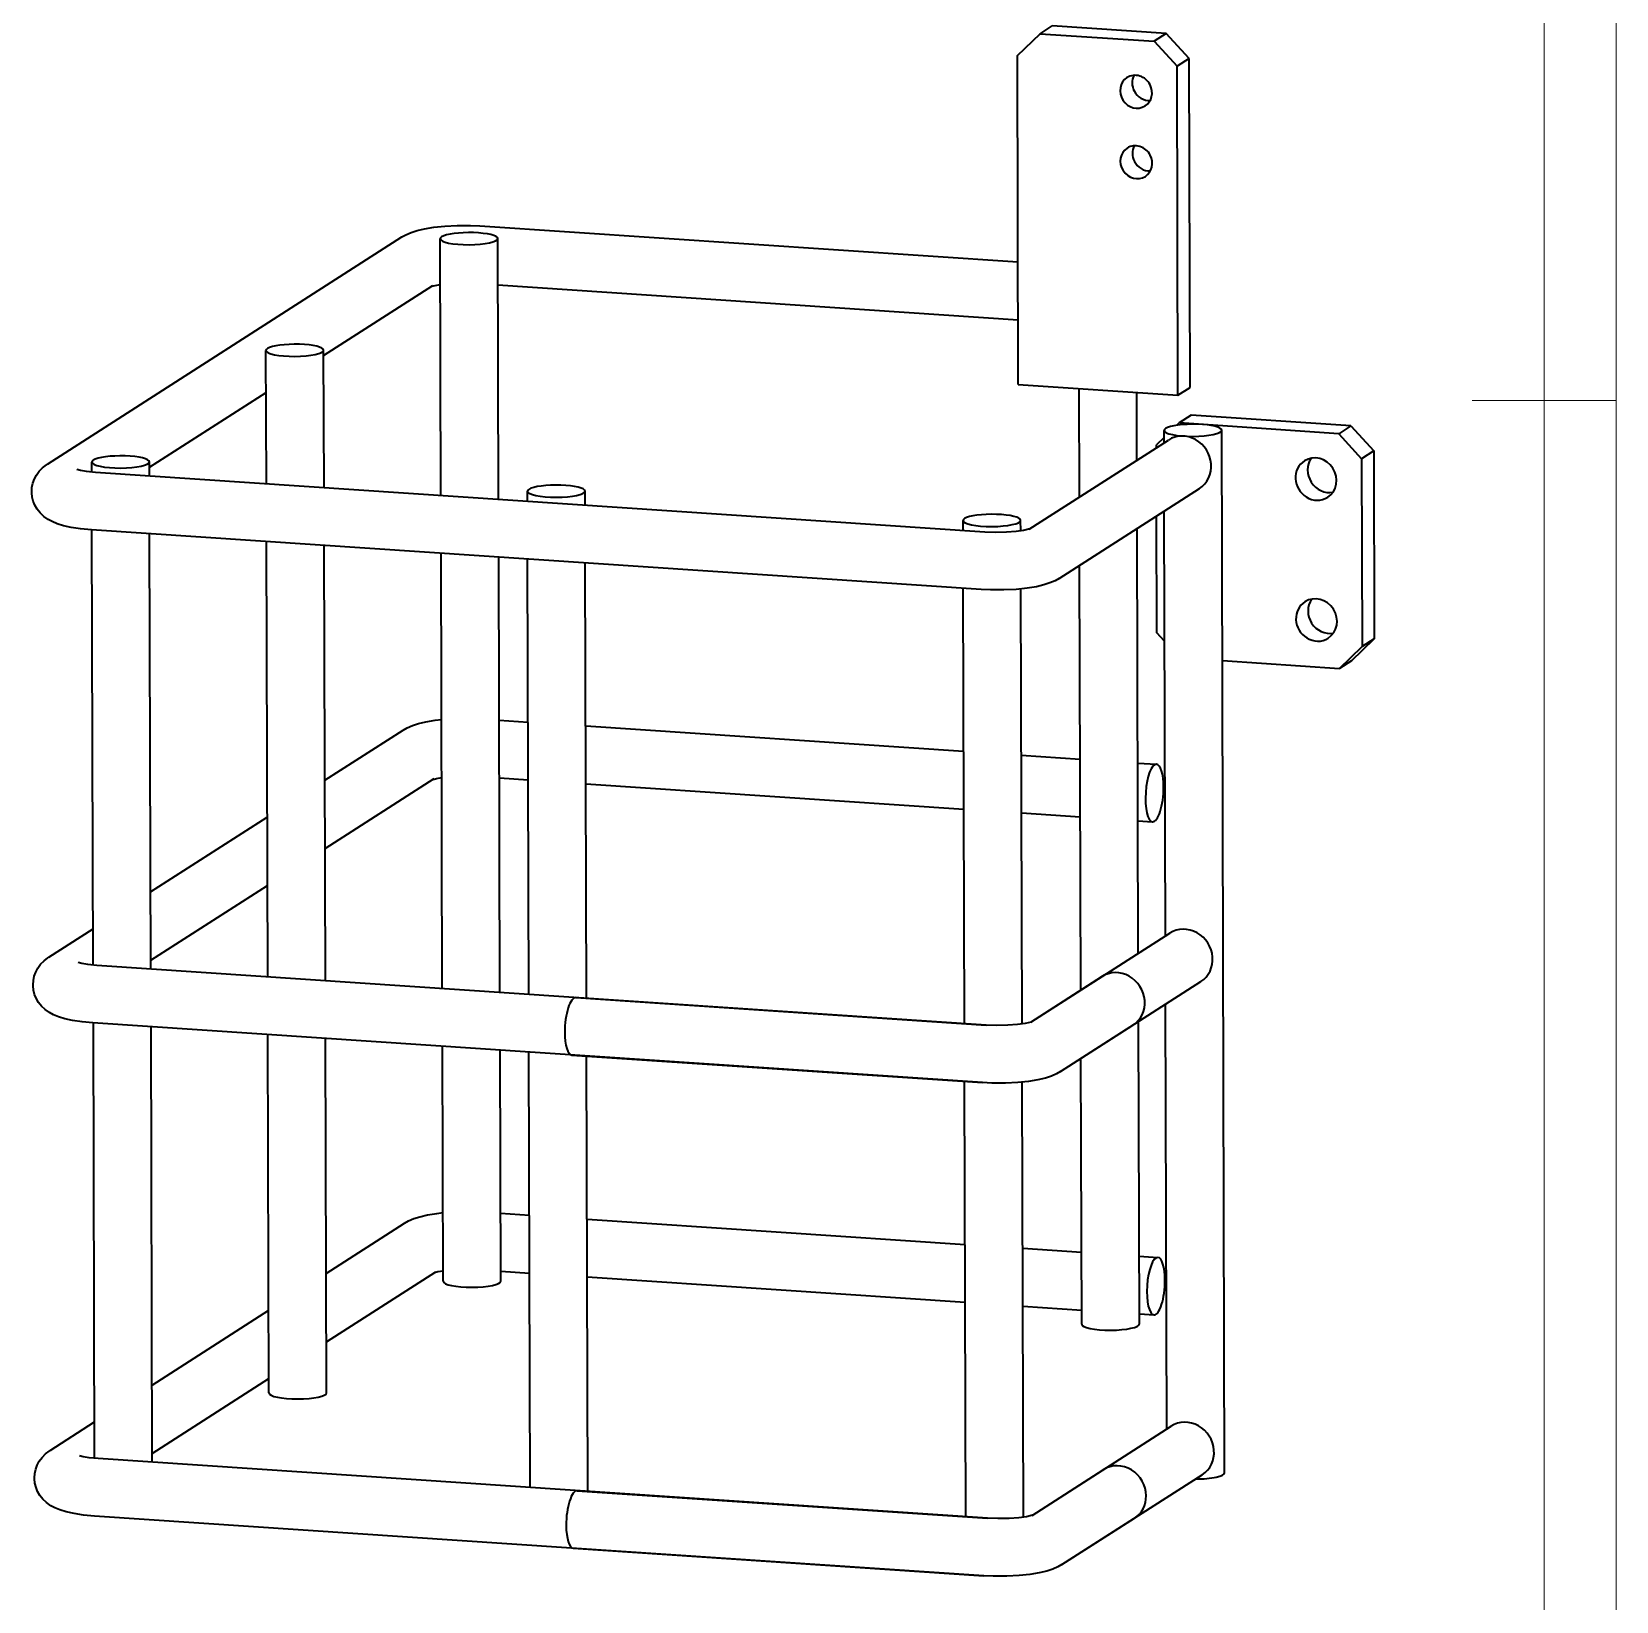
# Model space of a CAD drawing. Header units: millimetres. Extents: x -15766 to 80009, y -9701 to 15159.
# Drawn here: x 12198.6 to 12528.4, y 13449.3 to 13776 of the extents above; entities that cross this region are included whole.
import ezdxf

# ---------------------------------------------------------------- set-up
doc = ezdxf.new("R2010")
doc.units = ezdxf.units.MM
for name, color, linetype, lineweight in [('AM_VIS', 7, 'Continuous', 18), ('CDRAFT0', 7, 'Continuous', 18), ('title_frame', 7, 'Continuous', 18), ('粗实线层_1', 7, 'Continuous', 15)]:
    doc.layers.add(name, color=color, linetype=linetype, lineweight=lineweight)

# ---------------------------------------------------------------- blocks, each defined once
blk = doc.blocks.new('*X588')
at = {"layer": 'CDRAFT0'}
blk.add_line((420, 0), (420, 297), dxfattribs=at)
at = {"layer": '粗实线层_1'}
for p, q in [((415, 5), (415, 292)), ((420, 148.5), (410, 148.5))]:
    blk.add_line(p, q, dxfattribs=at)

msp = doc.modelspace()

# ---------------------------------------------------------------- linework, layer by layer
at = {"layer": 'AM_VIS', "lineweight": 35, "ltscale": 0.16447}
msp.add_line((12403.73488, 13770.99697), (12408.46828, 13775.56594), dxfattribs=at)
at = {"layer": 'AM_VIS', "lineweight": 35, "ltscale": 0.074581}
for p, q in [((12408.46828, 13775.56594), (12410.98, 13777.17556)), ((12434.71633, 13775.58376), (12432.20461, 13773.97414)), ((12439.47707, 13770.37795), (12436.96535, 13768.76833)), ((12437.15969, 13700.34487), (12439.6714, 13701.95449)), ((12439.90773, 13696.14772), (12437.39601, 13694.5381)), ((12478.01027, 13649.61428), (12475.49855, 13648.00466)), ((12473.27687, 13645.04518), (12470.76515, 13643.43556))]:
    msp.add_line(p, q, dxfattribs=at)
at = {"layer": 'AM_VIS', "lineweight": 35}
for p, q in [((12408.46828, 13775.56594), (12432.20461, 13773.97414)), ((12434.71633, 13775.58376), (12410.98, 13777.17556)), ((12403.92922, 13702.57338), (12403.73488, 13770.99697)), ((12437.15969, 13700.34487), (12436.96535, 13768.76833)), ((12439.6714, 13701.95449), (12439.47707, 13770.37795)), ((12291.87453, 13735.5624), (12403.85695, 13728.05239)), ((12201.82961, 13685.97035), (12275.60109, 13733.25222)), ((12283.73976, 13679.43386), (12283.5884, 13732.88198)), ((12295.74172, 13678.62892), (12295.5884, 13732.91603)), ((12259.33351, 13708.57228), (12282.07668, 13723.14894)), ((12295.61476, 13723.28456), (12403.89113, 13716.02321)), ((12247.40871, 13681.87026), (12247.32961, 13709.64345)), ((12259.41066, 13681.06533), (12259.32961, 13709.67751)), ((12403.92922, 13702.57338), (12437.15969, 13700.34487)), ((12416.63723, 13679.12368), (12416.57375, 13701.72548)), ((12223.07473, 13685.33376), (12247.355, 13700.89504)), ((12473.1382, 13693.91909), (12439.90773, 13696.14772)), ((12470.62648, 13692.30959), (12437.39601, 13694.5381)), ((12446.87453, 13476.02931), (12446.26027, 13693.02956)), ((12406.20851, 13672.43947), (12435.15578, 13690.99208)), ((12477.89894, 13688.7134), (12478.01027, 13649.61428)), ((12475.3882, 13687.10378), (12475.49855, 13648.00466)), ((12396.96633, 13671.84023), (12211.82473, 13684.25661)), ((12412.43605, 13662.17739), (12441.63039, 13680.88893)), ((12432.77394, 13650.86989), (12432.70461, 13675.16823)), ((12434.55812, 13587.78749), (12434.30715, 13676.19545)), ((12396.16262, 13659.86721), (12211.02101, 13672.28347)), ((12211.36867, 13581.67983), (12211.11183, 13672.27748)), ((12428.90578, 13584.16555), (12428.65578, 13672.5735)), ((12223.37062, 13580.86647), (12223.11476, 13671.47255)), ((12247.69973, 13579.235), (12247.44289, 13669.84108)), ((12259.70168, 13578.43007), (12259.44484, 13669.03615)), ((12284.0298, 13576.7986), (12283.77297, 13667.40468)), ((12296.03273, 13575.99367), (12295.7759, 13666.59975)), ((12302.04055, 13575.59059), (12301.78371, 13666.19655)), ((12314.04348, 13574.78566), (12313.78664, 13665.39162)), ((12416.92824, 13576.48842), (12416.67726, 13664.89638)), ((12392.71242, 13569.50978), (12392.45656, 13660.11574)), ((12404.7134, 13569.43227), (12404.45656, 13659.98744)), ((12446.39601, 13645.06996), (12470.76515, 13643.43556)), ((12313.88234, 13631.47072), (12392.55226, 13626.19484)), ((12259.62355, 13605.93703), (12282.36769, 13620.51369)), ((12313.91652, 13619.44142), (12392.58644, 13614.16555)), ((12223.3257, 13596.9258), (12247.605, 13612.4872)), ((12223.36574, 13582.6985), (12247.64504, 13598.25978)), ((12406.49855, 13569.80385), (12435.44582, 13588.35683)), ((12397.25637, 13569.20497), (12212.11476, 13581.62136)), ((12412.72609, 13559.54213), (12441.9214, 13578.25368)), ((12311.80715, 13574.93556), (12397.25637, 13569.20497)), ((12434.84816, 13485.15224), (12434.59816, 13573.5602)), ((12396.45363, 13557.23195), (12211.31203, 13569.64821)), ((12211.65969, 13479.04457), (12211.40285, 13569.64223)), ((12429.12453, 13507.00148), (12428.9468, 13569.93825)), ((12223.66164, 13478.23122), (12223.4048, 13568.8373)), ((12247.94484, 13492.64321), (12247.7339, 13567.20583)), ((12259.94484, 13492.67726), (12259.73586, 13566.4009)), ((12284.20265, 13515.88173), (12284.06398, 13564.76943)), ((12296.20265, 13515.91579), (12296.06691, 13563.9645)), ((12302.33156, 13472.95534), (12302.07473, 13563.5613)), ((12311.00344, 13562.96254), (12396.45363, 13557.23195)), ((12314.33351, 13472.15041), (12314.07668, 13562.75637)), ((12417.12453, 13506.96743), (12416.96828, 13562.26113)), ((12393.00344, 13466.87453), (12392.7466, 13557.48049)), ((12405.00344, 13466.79701), (12404.74758, 13557.35219)), ((12314.17336, 13528.83547), (12392.8423, 13523.55947)), ((12259.91457, 13503.30165), (12282.65773, 13517.87844)), ((12314.20754, 13516.80617), (12392.87648, 13511.53029)), ((12223.61672, 13494.29055), (12247.89601, 13509.85182)), ((12223.65676, 13480.06325), (12247.93605, 13495.62453)), ((12406.78957, 13467.1686), (12435.73683, 13485.72158)), ((12397.54738, 13466.56972), (12212.40578, 13478.9861)), ((12413.01711, 13456.90688), (12442.21144, 13475.6183)), ((12312.09719, 13472.30031), (12397.54738, 13466.56972)), ((12396.74465, 13454.59658), (12211.60305, 13467.01296)), ((12311.29445, 13460.32729), (12396.74465, 13454.59658))]:
    msp.add_line(p, q, dxfattribs=at)
at = {"layer": 'AM_VIS', "lineweight": 35, "ltscale": 0.176361}
for p, q in [((12439.47707, 13770.37795), (12434.71633, 13775.58376)), ((12432.20461, 13773.97414), (12436.96535, 13768.76833))]:
    msp.add_line(p, q, dxfattribs=at)
at = {"layer": 'AM_VIS', "lineweight": 35, "ltscale": 0.352995}
msp.add_line((12428.61574, 13686.8008), (12428.5757, 13700.92055), dxfattribs=at)
at = {"layer": 'AM_VIS', "lineweight": 35, "ltscale": 0.064319}
msp.add_line((12434.26711, 13690.42275), (12434.26027, 13692.9955), dxfattribs=at)
at = {"layer": 'AM_VIS', "lineweight": 35, "ltscale": 0.017516}
msp.add_line((12437.39601, 13694.5381), (12436.89211, 13694.05129), dxfattribs=at)
at = {"layer": 'AM_VIS', "lineweight": 35, "ltscale": 0.074579}
msp.add_line((12473.1382, 13693.91909), (12470.62648, 13692.30959), dxfattribs=at)
at = {"layer": 'AM_VIS', "lineweight": 35, "ltscale": 0.176377}
msp.add_line((12470.62648, 13692.30959), (12475.3882, 13687.10378), dxfattribs=at)
at = {"layer": 'AM_VIS', "lineweight": 35, "ltscale": 0.176359}
msp.add_line((12473.1382, 13693.91909), (12477.89894, 13688.7134), dxfattribs=at)
at = {"layer": 'AM_VIS', "lineweight": 35, "ltscale": 0.055644}
msp.add_line((12434.26418, 13691.51479), (12432.66262, 13689.96913), dxfattribs=at)
at = {"layer": 'AM_VIS', "lineweight": 35, "ltscale": 0.01434}
msp.add_line((12432.66457, 13689.39553), (12432.66262, 13689.96913), dxfattribs=at)
at = {"layer": 'AM_VIS', "lineweight": 35, "ltscale": 0.07456}
msp.add_line((12477.89894, 13688.7134), (12475.3882, 13687.10378), dxfattribs=at)
at = {"layer": 'AM_VIS', "lineweight": 35, "ltscale": 0.052246}
msp.add_line((12211.07765, 13684.31508), (12211.0718, 13686.40493), dxfattribs=at)
at = {"layer": 'AM_VIS', "lineweight": 35, "ltscale": 0.073432}
for p, q in [((12223.08058, 13683.50173), (12223.0718, 13686.43898)), ((12313.75246, 13677.42092), (12313.74367, 13680.35817))]:
    msp.add_line(p, q, dxfattribs=at)
at = {"layer": 'AM_VIS', "lineweight": 35, "ltscale": 0.052457}
for p, q in [((12301.75051, 13678.22585), (12301.74367, 13680.32411)), ((12392.42238, 13672.14504), (12392.41652, 13674.2433))]:
    msp.add_line(p, q, dxfattribs=at)
at = {"layer": 'AM_VIS', "lineweight": 35, "ltscale": 0.055246}
msp.add_line((12404.42238, 13672.06752), (12404.41652, 13674.27736), dxfattribs=at)
at = {"layer": 'AM_VIS', "lineweight": 35, "ltscale": 0.059657}
msp.add_line((12434.3843, 13649.1089), (12432.77394, 13650.86989), dxfattribs=at)
at = {"layer": 'AM_VIS', "lineweight": 35, "ltscale": 0.164472}
for p, q in [((12473.27687, 13645.04518), (12478.01027, 13649.61428)), ((12470.76515, 13643.43556), (12475.49855, 13648.00466))]:
    msp.add_line(p, q, dxfattribs=at)
at = {"layer": 'AM_VIS', "lineweight": 35, "ltscale": 0.150557}
for p, q in [((12295.8716, 13632.67861), (12301.88039, 13632.27565)), ((12295.90578, 13620.64931), (12301.91457, 13620.24636))]:
    msp.add_line(p, q, dxfattribs=at)
at = {"layer": 'AM_VIS', "lineweight": 35, "ltscale": 0.48427}
for p, q in [((12259.58351, 13620.16432), (12275.89211, 13630.61696)), ((12259.87453, 13517.52907), (12276.18312, 13527.98171))]:
    msp.add_line(p, q, dxfattribs=at)
at = {"layer": 'AM_VIS', "lineweight": 35, "ltscale": 0.30662}
for p, q in [((12404.55422, 13625.38991), (12416.79152, 13624.56911)), ((12404.5884, 13613.36061), (12416.8257, 13612.53993)), ((12404.84523, 13522.75453), (12417.08254, 13521.93386)), ((12404.87941, 13510.72536), (12417.11672, 13509.90468))]:
    msp.add_line(p, q, dxfattribs=at)
at = {"layer": 'AM_VIS', "lineweight": 35, "ltscale": 0.097435}
for p, q in [((12428.79445, 13623.76418), (12432.68312, 13623.50344)), ((12429.08449, 13521.12892), (12432.97316, 13520.86818))]:
    msp.add_line(p, q, dxfattribs=at)
at = {"layer": 'AM_VIS', "lineweight": 35, "ltscale": 0.076441}
msp.add_line((12428.82863, 13611.735), (12431.87941, 13611.53029), dxfattribs=at)
at = {"layer": 'AM_VIS', "lineweight": 35, "ltscale": 0.273975}
for p, q in [((12202.12062, 13583.3351), (12211.34719, 13589.24868)), ((12202.41164, 13480.69985), (12211.6382, 13486.61342))]:
    msp.add_line(p, q, dxfattribs=at)
at = {"layer": 'AM_VIS', "lineweight": 35, "ltscale": 0.440101}
msp.add_line((12406.49855, 13569.80385), (12421.31984, 13579.30287), dxfattribs=at)
at = {"layer": 'AM_VIS', "lineweight": 35, "ltscale": 0.447439}
for p, q in [((12412.72609, 13559.54213), (12427.79445, 13569.1996)), ((12413.01711, 13456.90688), (12428.08547, 13466.56435))]:
    msp.add_line(p, q, dxfattribs=at)
at = {"layer": 'AM_VIS', "lineweight": 35, "ltscale": 0.150533}
for p, q in [((12296.16262, 13530.04335), (12302.17043, 13529.6404)), ((12296.1968, 13518.01406), (12302.20461, 13517.6111))]:
    msp.add_line(p, q, dxfattribs=at)
at = {"layer": 'AM_VIS', "lineweight": 35, "ltscale": 0.076465}
msp.add_line((12429.11867, 13509.09975), (12432.17043, 13508.89504), dxfattribs=at)
at = {"layer": 'AM_VIS', "lineweight": 35, "ltscale": 0.44008}
msp.add_line((12406.78957, 13467.1686), (12421.60988, 13476.66762), dxfattribs=at)
at = {"layer": 'AM_VIS', "lineweight": 35}
for points in [[(12275.60109, 13733.25222), (12276.43508, 13733.72475), (12277.51808, 13734.19533), (12278.77394, 13734.60243), (12280.32668, 13734.97023), (12282.26613, 13735.28969), (12284.52297, 13735.52541), (12287.09035, 13735.65651), (12289.89992, 13735.65468), (12291.87453, 13735.5624)], [(12281.8384, 13722.99611), (12282.54933, 13723.17629), (12283.61476, 13723.36208)], [(12198.56203, 13680.23659), (12198.62258, 13681.13539), (12198.80812, 13682.02114), (12199.11965, 13682.88173), (12199.55617, 13683.70595), (12200.13137, 13684.49428), (12200.83449, 13685.21706), (12201.61672, 13685.82875), (12201.82961, 13685.97035)], [(12211.82473, 13684.25661), (12209.95558, 13684.43862), (12208.71926, 13684.64382), (12207.93312, 13684.84963)], [(12211.02101, 13672.28347), (12208.74953, 13672.49562), (12206.79543, 13672.79274), (12205.16457, 13673.15651), (12203.85598, 13673.56288), (12202.80519, 13674.00173), (12201.97707, 13674.45021), (12201.08058, 13675.084), (12200.31691, 13675.80471), (12199.70851, 13676.57143), (12199.2134, 13677.42556), (12198.88625, 13678.23476), (12198.66359, 13679.11464), (12198.56691, 13680.01125), (12198.56203, 13680.23659)], [(12406.30715, 13672.47072), (12405.02785, 13672.16445), (12403.47609, 13671.94972), (12401.44973, 13671.79824), (12399.105, 13671.75807), (12396.96633, 13671.84023)], [(12412.43605, 13662.17739), (12411.60305, 13661.70485), (12410.51906, 13661.23415), (12409.2632, 13660.82717), (12407.71047, 13660.45937), (12405.77101, 13660.13979), (12403.51418, 13659.90419), (12400.9468, 13659.77297), (12398.13723, 13659.7748), (12396.16262, 13659.86721)], [(12275.89211, 13630.61696), (12276.72707, 13631.09023), (12277.81105, 13631.56105), (12279.07082, 13631.96889), (12280.62453, 13632.33632), (12282.56789, 13632.65602), (12283.8716, 13632.8069)], [(12282.12844, 13620.36086), (12282.84035, 13620.54103), (12283.90578, 13620.72682)], [(12198.85305, 13577.60134), (12198.91359, 13578.50002), (12199.09914, 13579.38588), (12199.41066, 13580.24648), (12199.84719, 13581.0707), (12200.4214, 13581.85903), (12201.12551, 13582.58181), (12201.90676, 13583.1935), (12202.12062, 13583.3351)], [(12212.11476, 13581.62136), (12210.2466, 13581.80336), (12209.0093, 13582.00856), (12208.22316, 13582.21437)], [(12211.31203, 13569.64821), (12209.04055, 13569.86037), (12207.08644, 13570.15749), (12205.45558, 13570.52126), (12204.14699, 13570.92763), (12203.09621, 13571.36647), (12202.26808, 13571.81496), (12201.3716, 13572.44875), (12200.60793, 13573.16933), (12199.99953, 13573.93618), (12199.50441, 13574.7903), (12199.17726, 13575.59951), (12198.95461, 13576.47939), (12198.85695, 13577.37599), (12198.85305, 13577.60134)], [(12406.59816, 13569.83547), (12405.31887, 13569.52919), (12403.76613, 13569.31447), (12401.74074, 13569.16298), (12399.39504, 13569.12282), (12397.25637, 13569.20497)], [(12406.59816, 13569.83547), (12405.31887, 13569.52919), (12403.76613, 13569.31447), (12401.74074, 13569.16298), (12399.39504, 13569.12282), (12397.25637, 13569.20497)], [(12412.72609, 13559.54213), (12411.89308, 13559.0696), (12410.81008, 13558.59889), (12409.55422, 13558.19191), (12408.00148, 13557.82411), (12406.06203, 13557.50453), (12403.80422, 13557.26894), (12401.23781, 13557.13771), (12398.42726, 13557.13954), (12396.45363, 13557.23195)], [(12412.72609, 13559.54213), (12411.89308, 13559.0696), (12410.81008, 13558.59889), (12409.55422, 13558.19191), (12408.00148, 13557.82411), (12406.06203, 13557.50453), (12403.80422, 13557.26894), (12401.23781, 13557.13771), (12398.42726, 13557.13954), (12396.45363, 13557.23195)], [(12276.18312, 13527.98171), (12277.01711, 13528.45497), (12278.10207, 13528.9258), (12279.36086, 13529.33364), (12280.91555, 13529.70107), (12282.8589, 13530.02065), (12284.16164, 13530.17165)], [(12282.41945, 13517.7256), (12283.13039, 13517.90578), (12284.19582, 13518.09145)], [(12199.14308, 13474.96608), (12199.20363, 13475.86476), (12199.39015, 13476.75063), (12199.7007, 13477.6111), (12200.1382, 13478.43544), (12200.71242, 13479.22377), (12201.41555, 13479.94643), (12202.19777, 13480.55825), (12202.41164, 13480.69985)], [(12212.40578, 13478.9861), (12210.53762, 13479.16811), (12209.30031, 13479.37331), (12208.51418, 13479.579)], [(12211.60305, 13467.01296), (12209.33058, 13467.22512), (12207.37746, 13467.52223), (12205.7466, 13467.88588), (12204.43801, 13468.29238), (12203.38723, 13468.73122), (12202.5591, 13469.17971), (12201.66262, 13469.81349), (12200.89894, 13470.53408), (12200.29055, 13471.30092), (12199.79543, 13472.15493), (12199.4673, 13472.96425), (12199.24465, 13473.84413), (12199.14797, 13474.74074), (12199.14308, 13474.96608)], [(12406.8882, 13467.20021), (12405.60988, 13466.89394), (12404.05715, 13466.67922), (12402.03078, 13466.52773), (12399.68605, 13466.48757), (12397.54738, 13466.56972)], [(12406.8882, 13467.20021), (12405.60988, 13466.89394), (12404.05715, 13466.67922), (12402.03078, 13466.52773), (12399.68605, 13466.48757), (12397.54738, 13466.56972)], [(12413.01711, 13456.90688), (12412.1841, 13456.43434), (12411.10109, 13455.96364), (12409.84523, 13455.55666), (12408.29152, 13455.18886), (12406.35305, 13454.86928), (12404.09523, 13454.63368), (12401.52883, 13454.50246), (12398.71828, 13454.50429), (12396.74465, 13454.59658)], [(12413.01711, 13456.90688), (12412.1841, 13456.43434), (12411.10109, 13455.96364), (12409.84523, 13455.55666), (12408.29152, 13455.18886), (12406.35305, 13454.86928), (12404.09523, 13454.63368), (12401.52883, 13454.50246), (12398.71828, 13454.50429), (12396.74465, 13454.59658)]]:
    msp.add_lwpolyline(points, dxfattribs=at)
for centre, major_axis, ratio, start_param, end_param in [((12428.43703, 13763.47658), (-1.88867, 2.94666), 0.927886, 0.000040166, 3.141632819), ((12428.43703, 13763.47658), (-1.88867, 2.94666), 0.927886, 4.610824804, 6.283225473), ((12430.94875, 13765.0862), (1.88867, -2.94666), 0.927886, 3.618678008, 4.610824804), ((12428.43703, 13763.47658), (-1.88867, 2.94666), 0.927886, 3.141632819, 4.610824804), ((12430.94875, 13765.0862), (1.88867, -2.94666), 0.927886, 4.610824804, 5.806124323), ((12428.47902, 13748.81435), (-1.88867, 2.94666), 0.927886, 0.000040166, 3.141632819), ((12428.47902, 13748.81435), (-1.88867, 2.94666), 0.927886, 4.610824804, 6.283225473), ((12430.99074, 13750.42397), (1.88867, -2.94666), 0.927886, 3.618678008, 4.610824804), ((12430.99074, 13750.42397), (1.88867, -2.94666), 0.927886, 4.610824804, 5.806124323), ((12428.47902, 13748.81435), (-1.88867, 2.94666), 0.927886, 3.141632819, 4.610824804), ((12289.5884, 13732.89894), (6, 0.01697), 0.211016, 2.821673379, 3.141622847), ((12289.5884, 13732.89894), (6, 0.01697), 0.211016, 3.141622847, 6.2832155), ((12289.5884, 13732.89894), (6, 0.01697), 0.211016, 0.000030193, 2.821673379), ((12253.32961, 13709.66054), (6, 0.01697), 0.211016, 2.821673379, 3.141622847), ((12253.32961, 13709.66054), (6, 0.01697), 0.211016, 3.141622847, 6.2832155), ((12253.32961, 13709.66054), (6, 0.01697), 0.211016, 0.000030193, 2.821673379), ((12440.26027, 13693.01259), (6, 0.01697), 0.211016, 2.821673379, 3.141622847), ((12440.26027, 13693.01259), (6, 0.01697), 0.211016, 3.141622847, 6.2832155), ((12440.26027, 13693.01259), (6, 0.01697), 0.211016, 0.000030193, 2.821673379), ((12438.39308, 13685.94045), (-3.2373, 5.05151), 0.927886, 3.141562851, 6.283155505), ((12217.0718, 13686.42201), (6, 0.01697), 0.211016, 2.821673379, 3.141622847), ((12217.0718, 13686.42201), (6, 0.01697), 0.211016, 3.141622847, 6.2832155), ((12217.0718, 13686.42201), (6, 0.01697), 0.211016, 0.000030193, 2.821673379), ((12465.90676, 13682.85305), (2.42773, -3.78857), 0.927886, 3.141615066, 5.181621131), ((12465.90676, 13682.85305), (2.42773, -3.78857), 0.927886, 0.000022413, 3.141615066), ((12468.41848, 13684.46266), (2.42773, -3.78857), 0.927886, 3.506731168, 5.918028844), ((12307.74367, 13680.34108), (6, 0.01697), 0.211016, 0.000030193, 2.821673379), ((12307.74367, 13680.34108), (6, 0.01697), 0.211016, 2.821673379, 3.141622847), ((12307.74367, 13680.34108), (6, 0.01697), 0.211016, 3.141622847, 6.2832155), ((12465.90676, 13682.85305), (2.42773, -3.78857), 0.927886, 5.181621131, 6.28320772), ((12398.41652, 13674.26027), (6, 0.01697), 0.211016, 0.000030193, 2.821673379), ((12398.41652, 13674.26027), (6, 0.01697), 0.211016, 2.821673379, 3.141622847), ((12398.41652, 13674.26027), (6, 0.01697), 0.211016, 3.141622847, 6.2832155), ((12465.98976, 13653.5287), (2.42773, -3.78857), 0.927886, 3.141615066, 5.181621131), ((12465.98976, 13653.5287), (2.42773, -3.78857), 0.927886, 0.000022413, 3.141615066), ((12468.50148, 13655.13832), (2.42773, -3.78857), 0.927886, 3.506731168, 5.918028844), ((12465.98976, 13653.5287), (2.42773, -3.78857), 0.927886, 5.181621131, 6.28320772), ((12432.28078, 13617.51686), (0.40137, 5.98657), 0.307408, 6.283148791, 9.424741444), ((12432.28078, 13617.51686), (0.40137, 5.98657), 0.307408, 4.936001786, 6.283148791), ((12432.28078, 13617.51686), (0.40137, 5.98657), 0.307408, 3.141556137, 4.936001786), ((12438.68312, 13583.30519), (-3.2373, 5.05151), 0.927886, 3.141562851, 6.283155505), ((12424.55715, 13574.25124), (-3.2373, 5.05151), 0.927886, 3.141562851, 6.283155505), ((12311.4048, 13568.94911), (0.40137, 5.98657), 0.307408, 6.283162398, 8.07759444), ((12311.4048, 13568.94911), (0.40137, 5.98657), 0.307408, 1.794409133, 3.141569744), ((12432.5718, 13514.88161), (0.40137, 5.98657), 0.307408, 6.283148791, 9.424741444), ((12432.5718, 13514.88161), (0.40137, 5.98657), 0.307408, 4.936001786, 6.283148791), ((12290.20265, 13515.8987), (6, 0.01697), 0.211016, 3.141622847, 6.2832155), ((12432.5718, 13514.88161), (0.40137, 5.98657), 0.307408, 3.141556137, 4.936001786), ((12423.12453, 13506.98439), (6, 0.01697), 0.211016, 3.141622847, 6.2832155), ((12253.94484, 13492.66017), (6, 0.01697), 0.211016, 3.141622847, 6.2832155), ((12438.97414, 13480.66994), (-3.2373, 5.05151), 0.927886, 3.141562851, 6.283155505), ((12424.84816, 13471.61598), (-3.2373, 5.05151), 0.927886, 4.110824804, 6.283155505), ((12440.87453, 13476.01222), (6, 0.01697), 0.211016, 4.707782895, 6.2832155), ((12311.69582, 13466.31386), (0.40137, 5.98657), 0.307408, 6.283162398, 8.07759444), ((12424.84816, 13471.61598), (-3.2373, 5.05151), 0.927886, 3.141562851, 4.110824804), ((12311.69582, 13466.31386), (0.40137, 5.98657), 0.307408, 1.794409133, 3.141569744)]:
    msp.add_ellipse(centre, major_axis=major_axis, ratio=ratio, start_param=start_param, end_param=end_param, dxfattribs=at)

# ---------------------------------------------------------------- block references
at = {"layer": 'title_frame', "xscale": 3, "yscale": 3, "zscale": 3}
msp.add_blockref('*X588', (11268.39934, 13253.73384), dxfattribs=at)

doc.saveas('drawing.dxf')
